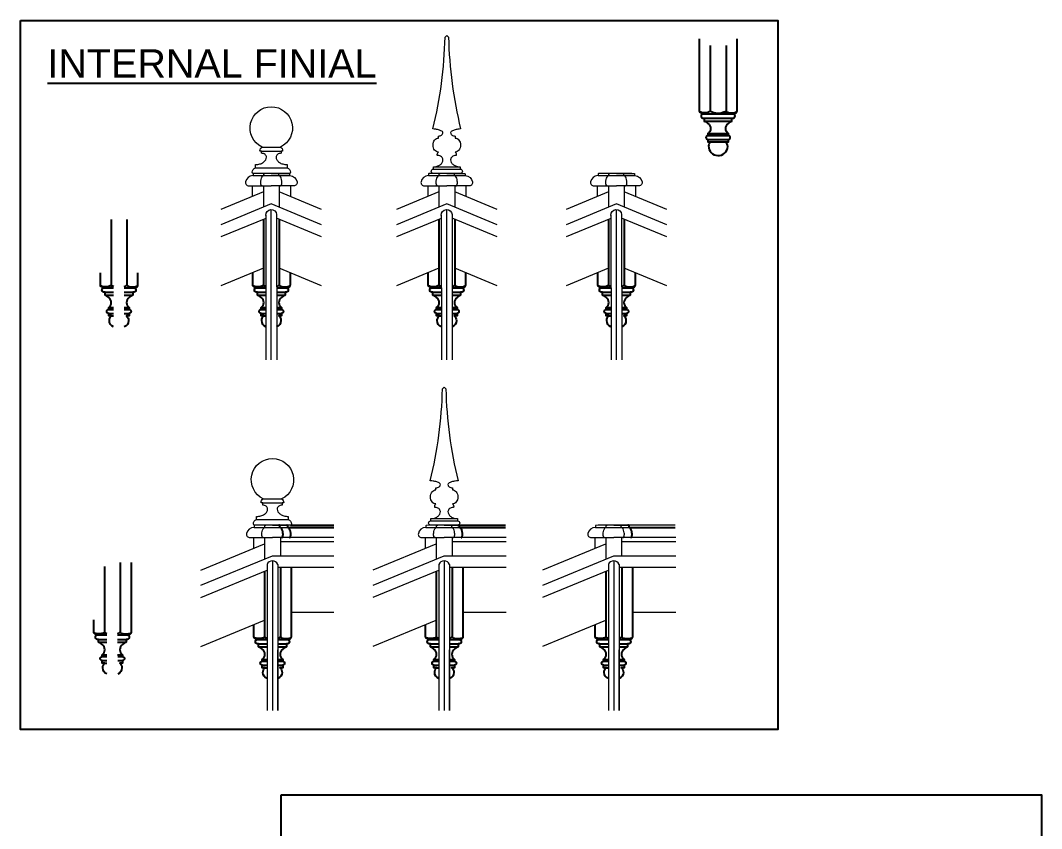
# Model space of a CAD drawing. Header units: millimetres. Extents: x -38686 to 870903, y -23218 to 232707.
# Drawn here: x 20362 to 23974, y 17145 to 20005 of the extents above; entities that cross this region are included whole.
import ezdxf

# ---------------------------------------------------------------- set-up
doc = ezdxf.new("R2010")
doc.units = ezdxf.units.MM
doc.header["$LTSCALE"] = 10
for name, color, linetype in [('40 - Detail Outline', 142, 'Continuous'), ('41 - Detail', 7, 'Continuous'), ('PDF6_Geometry', 7, 'Continuous')]:
    doc.layers.add(name, color=color, linetype=linetype)
doc.styles.add('1-20', font='romans.shx', dxfattribs={"width": 0.8, "height": 35})

msp = doc.modelspace()

# ---------------------------------------------------------------- linework, layer by layer
at = {"color": 8, "linetype": 'Continuous', "lineweight": 5, "ltscale": 10, "transparency": 33554687}
for p, q in [((21216.645, 19556.433), (21281.645, 19556.433)), ((21214.645, 19542.433), (21283.645, 19542.433)), ((21193.145, 19483.433), (21305.145, 19483.433)), ((21218.631, 18297.456), (21287.631, 18297.456)), ((21220.631, 18311.456), (21285.631, 18311.456)), ((21197.131, 18238.456), (21309.131, 18238.456))]:
    msp.add_line(p, q, dxfattribs=at)
at = {"color": 8, "lineweight": 5, "ltscale": 10}
for p, q in [((21822.5, 19486.433), (21917.5, 19486.433)), ((21822.5, 19478.433), (21917.5, 19478.433)), ((21813.229, 18241.456), (21908.229, 18241.456)), ((21813.229, 18233.456), (21908.229, 18233.456))]:
    msp.add_line(p, q, dxfattribs=at)
for points in [[(21822.5, 19463.433, -1), (21822.5, 19478.433), (21822.5, 19486.433, 0.07404565), (21835.927, 19488.432, 0.08479729), (21846.542, 19493.755, 0.10633648), (21854.102, 19502.29, 0.12896292), (21856.5, 19511.433, 0.12138817), (21855.132, 19516.983, 0.10521525), (21850.935, 19522.039, 0.08828833), (21844.957, 19525.244, 0.07917719), (21837.5, 19526.433, -0.41421356), (21836.5, 19527.433, -0.25847549), (21840.5, 19538.433, -0.12540376), (21833.513, 19540.213, -0.10587187), (21827.065, 19545.755, -0.08643668), (21823.013, 19553.587, -0.07639333), (21821.5, 19563.433, -0.07639333), (21823.013, 19573.278, -0.08643668), (21827.065, 19581.11, -0.10587187), (21833.513, 19586.652, -0.12540376), (21840.5, 19588.433), (21840.5, 19595.433, 0.07544462), (21846.808, 19596.39, 0.08578281), (21851.814, 19598.947, 0.10607002), (21855.365, 19603.03, 0.12682236), (21856.5, 19607.433, 0.00119419), (21856.5, 19607.476, 0.21871136), (21854.51, 19611.105, 0.08444482), (21843.696, 19616.599, 0.04229128), (21830.66, 19619.474, 0.01670316), (21821, 19620.434, 0.05339267), (21864, 19945.433), (21870, 19951.433), (21876, 19945.433, 0.05339267), (21919, 19620.434, 0.01670316), (21909.34, 19619.474, 0.04229128), (21896.304, 19616.599, 0.08444482), (21885.49, 19611.105, 0.21871136), (21883.5, 19607.476, 0.00119419), (21883.5, 19607.433, 0.12682236), (21884.635, 19603.03, 0.10607002), (21888.186, 19598.947, 0.08578281), (21893.192, 19596.39, 0.07544462), (21899.5, 19595.433), (21899.5, 19588.433, -0.12540376), (21906.487, 19586.652, -0.10587187), (21912.935, 19581.11, -0.08643668), (21916.987, 19573.278, -0.07639333), (21918.5, 19563.433, -0.07639333), (21916.987, 19553.587, -0.08643668), (21912.935, 19545.755, -0.10587187), (21906.487, 19540.213, -0.12540376), (21899.5, 19538.433, -0.25847549), (21903.5, 19527.433, -0.41421356), (21902.5, 19526.433, 0.07917719), (21895.043, 19525.244, 0.08828833), (21889.065, 19522.039, 0.10521525), (21884.868, 19516.983, 0.12138817), (21883.5, 19511.433, 0.12896292), (21885.898, 19502.29, 0.10633648), (21893.458, 19493.755, 0.08479729), (21904.073, 19488.432, 0.07404565), (21917.5, 19486.433), (21917.5, 19478.433, -1), (21917.5, 19463.433)], [(21813.229, 18218.456, -1), (21813.229, 18233.456), (21813.229, 18241.456, 0.07404565), (21826.656, 18243.455, 0.08479729), (21837.27, 18248.778, 0.10633648), (21844.831, 18257.314, 0.12896292), (21847.229, 18266.456, 0.12138817), (21845.861, 18272.006, 0.10521525), (21841.664, 18277.062, 0.08828833), (21835.686, 18280.267, 0.07917719), (21828.229, 18281.456, -0.41421356), (21827.229, 18282.456, -0.25847549), (21831.229, 18293.456, -0.12540376), (21824.242, 18295.236, -0.10587187), (21817.794, 18300.778, -0.08643668), (21813.742, 18308.61, -0.07639333), (21812.229, 18318.456, -0.07639333), (21813.742, 18328.301, -0.08643668), (21817.794, 18336.133, -0.10587187), (21824.242, 18341.675, -0.12540376), (21831.229, 18343.456), (21831.229, 18350.456, 0.07544462), (21837.537, 18351.413, 0.08578281), (21842.542, 18353.97, 0.10607002), (21846.094, 18358.053, 0.12682236), (21847.229, 18362.456, 0.00119419), (21847.229, 18362.499, 0.21871136), (21845.239, 18366.128, 0.08444482), (21834.424, 18371.622, 0.04229128), (21821.389, 18374.497, 0.01670316), (21811.729, 18375.457, 0.05339267), (21854.729, 18700.456), (21860.729, 18706.456), (21866.729, 18700.456, 0.05339267), (21909.728, 18375.457, 0.01670316), (21900.069, 18374.497, 0.04229128), (21887.033, 18371.622, 0.08444482), (21876.219, 18366.128, 0.21871136), (21874.229, 18362.499, 0.00119419), (21874.229, 18362.456, 0.12682236), (21875.364, 18358.053, 0.10607002), (21878.915, 18353.97, 0.08578281), (21883.92, 18351.413, 0.07544462), (21890.229, 18350.456), (21890.229, 18343.456, -0.12540376), (21897.216, 18341.675, -0.10587187), (21903.664, 18336.133, -0.08643668), (21907.716, 18328.301, -0.07639333), (21909.229, 18318.456, -0.07639333), (21907.716, 18308.61, -0.08643668), (21903.664, 18300.778, -0.10587187), (21897.216, 18295.236, -0.12540376), (21890.229, 18293.456, -0.25847549), (21894.229, 18282.456, -0.41421356), (21893.229, 18281.456, 0.07917719), (21885.771, 18280.267, 0.08828833), (21879.794, 18277.062, 0.10521525), (21875.596, 18272.006, 0.12138817), (21874.229, 18266.456, 0.12896292), (21876.627, 18257.314, 0.10633648), (21884.187, 18248.778, 0.08479729), (21894.801, 18243.455, 0.07404565), (21908.229, 18241.456), (21908.229, 18233.456, -1), (21908.229, 18218.456)]]:
    msp.add_lwpolyline(points, format="xyb", close=True, dxfattribs=at)
at = {"layer": '40 - Detail Outline', "color": 8, "ltscale": 10}
for p, q in [((22780.988, 19658.463), (22878.988, 19658.463)), ((22780.988, 19648.463), (22878.988, 19648.463)), ((22793.738, 19603.963), (22866.238, 19603.963)), ((22793.738, 19597.463), (22866.238, 19597.463)), ((22793.738, 19583.463), (22866.238, 19583.463)), ((22803.738, 19574.463), (22856.238, 19574.463)), ((20661.021, 19042.661), (20690.833, 19042.661)), ((20728.833, 19042.661), (20759.021, 19042.661)), ((21200.165, 19042.661), (21229.978, 19042.661)), ((21267.978, 19042.661), (21298.165, 19042.661)), ((21821.021, 19042.661), (21850.833, 19042.661)), ((21888.833, 19042.661), (21919.021, 19042.661)), ((22420.955, 19042.661), (22450.767, 19042.661)), ((22488.767, 19042.661), (22518.955, 19042.661)), ((20661.021, 19032.661), (20690.84, 19032.661)), ((20728.84, 19032.661), (20759.021, 19032.661)), ((21200.165, 19032.661), (21229.985, 19032.661)), ((21267.985, 19032.661), (21298.165, 19032.661)), ((21821.021, 19032.661), (21850.84, 19032.661)), ((21888.84, 19032.661), (21919.021, 19032.661)), ((22420.955, 19032.661), (22450.774, 19032.661)), ((22488.774, 19032.661), (22518.955, 19032.661)), ((20673.771, 18988.161), (20690.871, 18988.161)), ((20673.771, 18981.661), (20690.876, 18981.661)), ((20673.771, 18967.661), (20690.886, 18967.661)), ((20728.871, 18988.161), (20746.271, 18988.161)), ((20728.876, 18981.661), (20746.271, 18981.661)), ((20728.886, 18967.661), (20746.271, 18967.661)), ((21212.915, 18988.161), (21230.016, 18988.161)), ((21212.915, 18981.661), (21230.021, 18981.661)), ((21212.915, 18967.661), (21230.03, 18967.661)), ((21268.016, 18988.161), (21285.415, 18988.161)), ((21268.021, 18981.661), (21285.415, 18981.661)), ((21268.03, 18967.661), (21285.415, 18967.661)), ((21833.771, 18988.161), (21850.871, 18988.161)), ((21833.771, 18981.661), (21850.876, 18981.661)), ((21833.771, 18967.661), (21850.886, 18967.661)), ((21888.871, 18988.161), (21906.271, 18988.161)), ((21888.876, 18981.661), (21906.271, 18981.661)), ((21888.886, 18967.661), (21906.271, 18967.661)), ((22433.705, 18988.161), (22450.805, 18988.161)), ((22433.705, 18981.661), (22450.81, 18981.661)), ((22433.705, 18967.661), (22450.82, 18967.661)), ((22488.805, 18988.161), (22506.205, 18988.161)), ((22488.81, 18981.661), (22506.205, 18981.661)), ((22488.82, 18967.661), (22506.205, 18967.661)), ((20683.771, 18958.661), (20690.892, 18958.661)), ((21222.915, 18958.661), (21230.037, 18958.661)), ((21843.771, 18958.661), (21850.892, 18958.661)), ((22443.705, 18958.661), (22450.826, 18958.661)), ((21307.502, 18210.74), (21470.056, 18210.74)), ((21316.631, 18218.456), (21470.056, 18218.456)), ((21908.229, 18218.456), (22077.464, 18218.456)), ((21914.91, 18210.74), (22077.464, 18210.74)), ((22514.844, 18210.74), (22677.398, 18210.74)), ((20637.75, 17814.37), (20667.563, 17814.37)), ((20705.563, 17814.37), (20735.75, 17814.37)), ((20637.75, 17804.37), (20667.57, 17804.37)), ((20705.57, 17804.37), (20735.75, 17804.37)), ((21204.316, 17798.115), (21234.129, 17798.115)), ((21204.316, 17788.115), (21234.136, 17788.115)), ((21272.129, 17798.115), (21302.316, 17798.115)), ((21272.136, 17788.115), (21302.316, 17788.115)), ((21811.915, 17798.115), (21841.727, 17798.115)), ((21811.915, 17788.115), (21841.734, 17788.115)), ((21879.727, 17798.115), (21909.915, 17798.115)), ((21879.734, 17788.115), (21909.915, 17788.115)), ((22411.849, 17798.115), (22441.661, 17798.115)), ((22411.849, 17788.115), (22441.668, 17788.115)), ((22479.661, 17798.115), (22509.849, 17798.115)), ((22479.668, 17788.115), (22509.849, 17788.115)), ((20650.5, 17759.87), (20667.601, 17759.87)), ((20650.5, 17753.37), (20667.605, 17753.37)), ((20650.5, 17739.37), (20667.615, 17739.37)), ((20705.601, 17759.87), (20723, 17759.87)), ((20705.605, 17753.37), (20723, 17753.37)), ((20705.615, 17739.37), (20723, 17739.37)), ((21217.066, 17743.615), (21234.167, 17743.615)), ((21272.167, 17743.615), (21289.566, 17743.615)), ((21824.665, 17743.615), (21841.765, 17743.615)), ((21879.765, 17743.615), (21897.165, 17743.615)), ((22424.599, 17743.615), (22441.699, 17743.615)), ((22479.699, 17743.615), (22497.099, 17743.615)), ((20660.5, 17730.37), (20667.622, 17730.37)), ((21217.066, 17737.115), (21234.172, 17737.115)), ((21217.066, 17723.115), (21234.181, 17723.115)), ((21227.066, 17714.115), (21234.188, 17714.115)), ((21272.172, 17737.115), (21289.566, 17737.115)), ((21272.181, 17723.115), (21289.566, 17723.115)), ((21824.665, 17737.115), (21841.77, 17737.115)), ((21824.665, 17723.115), (21841.78, 17723.115)), ((21834.665, 17714.115), (21841.786, 17714.115)), ((21879.77, 17737.115), (21897.165, 17737.115)), ((21879.78, 17723.115), (21897.165, 17723.115)), ((22424.599, 17737.115), (22441.704, 17737.115)), ((22424.599, 17723.115), (22441.714, 17723.115)), ((22434.599, 17714.115), (22441.72, 17714.115)), ((22479.704, 17737.115), (22497.099, 17737.115)), ((22479.714, 17723.115), (22497.099, 17723.115))]:
    msp.add_line(p, q, dxfattribs=at)
at = {"layer": '40 - Detail Outline', "color": 8, "linetype": 'Continuous', "lineweight": 5, "ltscale": 10, "transparency": 33554687}
for p, q in [((21184.366, 19455.717), (21313.923, 19455.717)), ((21805.222, 19455.717), (21934.778, 19455.717)), ((22405.156, 19455.717), (22534.713, 19455.717)), ((21249.145, 18804.064), (21249.145, 19335.056)), ((21870, 18804.064), (21870, 19335.056)), ((22469.934, 18804.064), (22469.934, 19335.056)), ((21229.788, 19314.888), (21230.145, 18804.055)), ((21850.643, 19314.888), (21851, 18804.055)), ((22450.577, 19314.888), (22450.934, 18804.055)), ((21188.352, 18210.74), (21307.502, 18210.74)), ((21795.95, 18210.74), (21925.507, 18210.74)), ((22395.884, 18210.74), (22525.441, 18210.74)), ((21470.056, 18174.456), (21331.881, 18174.456)), ((22079.897, 18174.456), (21939.479, 18174.456)), ((22679.832, 18174.456), (22539.413, 18174.456)), ((21234.153, 18079.668), (21234.524, 17562.139)), ((21253.144, 18092.377), (21253.524, 17562.152)), ((21272.153, 18079.695), (21272.524, 17562.166)), ((21841.751, 18079.668), (21842.122, 17562.139)), ((21860.742, 18092.377), (21861.122, 17562.152)), ((21879.751, 18079.695), (21880.122, 17562.166)), ((22441.685, 18079.668), (22442.056, 17562.139)), ((22460.676, 18092.377), (22461.056, 17562.152)), ((22479.685, 18079.695), (22480.056, 17562.166)), ((21272.524, 17562.22), (21272.524, 17776.919)), ((21880.122, 17562.22), (21880.122, 17776.919)), ((22480.056, 17562.22), (22480.056, 17776.919))]:
    msp.add_line(p, q, dxfattribs=at)
at = {"layer": '40 - Detail Outline', "color": 8, "linetype": 'Continuous', "lineweight": 5, "transparency": 33554687}
for p, q in [((21181.645, 19419.433), (21181.645, 19381.542)), ((21221.185, 19419.433), (21221.185, 19343.801)), ((21277.104, 19419.433), (21277.104, 19343.801)), ((21316.645, 19419.433), (21316.645, 19381.542)), ((21802.5, 19419.433), (21802.5, 19381.542)), ((21842.041, 19419.433), (21842.041, 19343.801)), ((21897.959, 19419.433), (21897.959, 19343.801)), ((21937.5, 19419.433), (21937.5, 19381.542)), ((22402.434, 19419.433), (22402.434, 19381.542)), ((22441.975, 19419.433), (22441.975, 19343.801)), ((22497.893, 19419.433), (22497.893, 19343.801)), ((22537.434, 19419.433), (22537.434, 19381.542)), ((21185.631, 18174.456), (21185.631, 18136.565)), ((21225.171, 18174.456), (21225.171, 18098.824)), ((21281.09, 18174.456), (21281.09, 18110.398)), ((21793.229, 18174.456), (21793.229, 18136.565)), ((21832.769, 18174.456), (21832.769, 18098.824)), ((21888.688, 18174.456), (21888.688, 18110.398)), ((22393.163, 18174.456), (22393.163, 18136.565)), ((22432.703, 18174.456), (22432.703, 18098.824)), ((22488.622, 18174.456), (22488.622, 18110.398))]:
    msp.add_line(p, q, dxfattribs=at)
at = {"layer": '40 - Detail Outline', "ltscale": 10}
for points in [[(20361.576, 20004.574), (23040.756, 20004.574), (23040.756, 17495.045), (20361.576, 17495.045)], [(21284.081, 17263.828), (23974.213, 17263.828), (23974.213, 7700.953), (21284.081, 7700.953)]]:
    msp.add_lwpolyline(points, close=True, dxfattribs=at)
at = {"layer": '40 - Detail Outline', "color": 8, "ltscale": 10}
for points in [[(22777.754, 19674.507), (22777.754, 19674.507, -0.07456431), (22772.425, 19675.306, -0.08516564), (22768.208, 19677.436, -0.10624137), (22765.208, 19680.846, -0.12816243), (22764.254, 19684.507), (22764.254, 19939.263)], [(22796.212, 19560.885, 0.98308546), (22863.738, 19557.963, 0.26299272), (22856.238, 19574.463), (22866.238, 19574.463), (22866.238, 19583.463, 0.96428571), (22866.238, 19597.463), (22866.238, 19603.963, -0.52039237), (22866.238, 19639.963, -0.10861707), (22878.988, 19648.463), (22878.988, 19658.463), (22883.988, 19658.463, 0.75), (22883.988, 19674.463), (22809.178, 19674.463), (22883.988, 19674.463, 0.07456431), (22889.317, 19675.262, 0.08516564), (22893.534, 19677.392, 0.10624137), (22896.534, 19680.801, 0.12816243), (22897.488, 19684.463), (22897.488, 19939.218)], [(22853.072, 19680.586, -0.23814351), (22803.164, 19682.45, -0.26257836), (22802.029, 19684.463, -0.21929918), (22801.021, 19682.276, -0.09200241), (22796.238, 19679.513, -0.04870642), (22790.346, 19678.053, -0.03642133), (22782.259, 19677.463, -0.03642133), (22774.171, 19678.053, -0.04870642), (22768.279, 19679.513, -0.05923982), (22765.074, 19681.095)], [(22775.988, 19674.463, 0.75), (22775.988, 19658.463), (22780.988, 19658.463), (22780.988, 19648.463, -0.10861707), (22793.738, 19639.963, -0.52039237), (22793.738, 19603.963), (22793.738, 19597.463, 0.96428571), (22793.738, 19583.463), (22793.738, 19574.463), (22803.738, 19574.463, 0.22170198), (22796.21, 19560.833)], [(22853.072, 19680.586, 0.04071253), (22856.812, 19682.45, 0.26257836), (22857.948, 19684.463, 0.21929918), (22858.956, 19682.276, 0.09200241), (22863.738, 19679.513, 0.04870642), (22869.63, 19678.053, 0.03642133), (22877.718, 19677.463, 0.03642133), (22885.806, 19678.053, 0.04870642), (22891.698, 19679.513, 0.09200241), (22896.481, 19682.276, 0.21929918), (22897.488, 19684.463)], [(20690.822, 19058.705), (20657.786, 19058.705, -0.07456431), (20652.458, 19059.504, -0.08516564), (20648.24, 19061.634, -0.10624137), (20645.24, 19065.044, -0.12816243), (20644.286, 19068.705), (20644.286, 19111.684)], [(20728.822, 19058.661), (20764.021, 19058.661, 0.07456431), (20769.349, 19059.46, 0.08516564), (20773.567, 19061.59, 0.10624137), (20776.566, 19064.999, 0.12816243), (20777.521, 19068.661), (20777.521, 19110.936)], [(21229.967, 19058.705), (21196.931, 19058.705, -0.07456431), (21191.602, 19059.504, -0.08516564), (21187.385, 19061.634, -0.10624137), (21184.385, 19065.044, -0.12816243), (21183.431, 19068.705), (21183.431, 19111.684)], [(21267.967, 19058.661), (21303.165, 19058.661, 0.07456431), (21308.494, 19059.46, 0.08516564), (21312.711, 19061.59, 0.10624137), (21315.711, 19064.999, 0.12816243), (21316.665, 19068.661), (21316.665, 19110.936)], [(21850.822, 19058.705), (21817.786, 19058.705, -0.07456431), (21812.458, 19059.504, -0.08516564), (21808.24, 19061.634, -0.10624137), (21805.24, 19065.044, -0.12816243), (21804.286, 19068.705), (21804.286, 19111.684)], [(21888.822, 19058.661), (21924.021, 19058.661, 0.07456431), (21929.349, 19059.46, 0.08516564), (21933.567, 19061.59, 0.10624137), (21936.566, 19064.999, 0.12816243), (21937.521, 19068.661), (21937.521, 19110.936)], [(22450.756, 19058.705), (22417.72, 19058.705, -0.07456431), (22412.392, 19059.504, -0.08516564), (22408.174, 19061.634, -0.10624137), (22405.174, 19065.044, -0.12816243), (22404.22, 19068.705), (22404.22, 19111.684)], [(22488.756, 19058.661), (22523.955, 19058.661, 0.07456431), (22529.283, 19059.46, 0.08516564), (22533.501, 19061.59, 0.10624137), (22536.5, 19064.999, 0.12816243), (22537.455, 19068.661), (22537.455, 19110.936)], [(20682.061, 19068.661, -0.21929918), (20681.053, 19066.473, -0.09200241), (20676.271, 19063.711, -0.04870642), (20670.379, 19062.251, -0.03642133), (20662.291, 19061.661, -0.03642133), (20654.203, 19062.251, -0.04870642), (20648.311, 19063.711, -0.05923982), (20645.107, 19065.293)], [(20690.919, 18920.074, -0.32469626), (20676.271, 18942.161, -0.26299272), (20683.771, 18958.661), (20673.771, 18958.661), (20673.771, 18967.661, -0.96428571), (20673.771, 18981.661), (20673.771, 18988.161, 0.52039237), (20673.771, 19024.161, 0.10861707), (20661.021, 19032.661), (20661.021, 19042.661), (20656.021, 19042.661, -0.75), (20656.021, 19058.661)], [(20682.061, 19068.661, 0.26257836), (20683.197, 19066.648, 0.08044304), (20690.819, 19063.576)], [(20728.819, 19063.488, 0.08449025), (20736.844, 19066.648, 0.26257836), (20737.98, 19068.661)], [(20728.822, 19058.661), (20764.021, 19058.661, -0.75), (20764.021, 19042.661), (20759.021, 19042.661), (20759.021, 19032.661, 0.10861707), (20746.271, 19024.161, 0.52039237), (20746.271, 18988.161), (20746.271, 18981.661, -0.96428571), (20746.271, 18967.661), (20746.271, 18958.661), (20736.271, 18958.661, -0.26299272), (20743.771, 18942.161, -0.32735206), (20728.919, 18919.999, -0.31290393)], [(20737.98, 19068.661, 0.21929918), (20738.988, 19066.473, 0.09200241), (20743.771, 19063.711, 0.04870642), (20749.663, 19062.251, 0.03642133), (20757.75, 19061.661, 0.03642133), (20765.838, 19062.251, 0.04870642), (20771.73, 19063.711, 0.09200241), (20776.513, 19066.473, 0.21929918), (20777.521, 19068.661)], [(21221.206, 19068.661, -0.21929918), (21220.198, 19066.473, -0.09200241), (21215.415, 19063.711, -0.04870642), (21209.523, 19062.251, -0.03642133), (21201.436, 19061.661, -0.03642133), (21193.348, 19062.251, -0.04870642), (21187.456, 19063.711, -0.05923982), (21184.251, 19065.293)], [(21230.064, 18920.074, -0.32469626), (21215.415, 18942.161, -0.26299272), (21222.915, 18958.661), (21212.915, 18958.661), (21212.915, 18967.661, -0.96428571), (21212.915, 18981.661), (21212.915, 18988.161, 0.52039237), (21212.915, 19024.161, 0.10861707), (21200.165, 19032.661), (21200.165, 19042.661), (21195.165, 19042.661, -0.75), (21195.165, 19058.661)], [(21221.206, 19068.661, 0.26257836), (21222.341, 19066.648, 0.08044304), (21229.963, 19063.576)], [(21267.963, 19063.488, 0.08449025), (21275.989, 19066.648, 0.26257836), (21277.125, 19068.661)], [(21267.967, 19058.661), (21303.165, 19058.661, -0.75), (21303.165, 19042.661), (21298.165, 19042.661), (21298.165, 19032.661, 0.10861707), (21285.415, 19024.161, 0.52039237), (21285.415, 18988.161), (21285.415, 18981.661, -0.96428571), (21285.415, 18967.661), (21285.415, 18958.661), (21275.415, 18958.661, -0.26299272), (21282.915, 18942.161, -0.32735206), (21268.064, 18919.999, -0.31290393)], [(21277.125, 19068.661, 0.21929918), (21278.133, 19066.473, 0.09200241), (21282.915, 19063.711, 0.04870642), (21288.807, 19062.251, 0.03642133), (21296.895, 19061.661, 0.03642133), (21304.983, 19062.251, 0.04870642), (21310.875, 19063.711, 0.09200241), (21315.658, 19066.473, 0.21929918), (21316.665, 19068.661)], [(21842.061, 19068.661, -0.21929918), (21841.053, 19066.473, -0.09200241), (21836.271, 19063.711, -0.04870642), (21830.379, 19062.251, -0.03642133), (21822.291, 19061.661, -0.03642133), (21814.203, 19062.251, -0.04870642), (21808.311, 19063.711, -0.05923982), (21805.107, 19065.293)], [(21850.919, 18920.074, -0.32469626), (21836.271, 18942.161, -0.26299272), (21843.771, 18958.661), (21833.771, 18958.661), (21833.771, 18967.661, -0.96428571), (21833.771, 18981.661), (21833.771, 18988.161, 0.52039237), (21833.771, 19024.161, 0.10861707), (21821.021, 19032.661), (21821.021, 19042.661), (21816.021, 19042.661, -0.75), (21816.021, 19058.661)], [(21842.061, 19068.661, 0.26257836), (21843.197, 19066.648, 0.08044304), (21850.819, 19063.576)], [(21888.819, 19063.488, 0.08449025), (21896.844, 19066.648, 0.26257836), (21897.98, 19068.661)], [(21888.822, 19058.661), (21924.021, 19058.661, -0.75), (21924.021, 19042.661), (21919.021, 19042.661), (21919.021, 19032.661, 0.10861707), (21906.271, 19024.161, 0.52039237), (21906.271, 18988.161), (21906.271, 18981.661, -0.96428571), (21906.271, 18967.661), (21906.271, 18958.661), (21896.271, 18958.661, -0.26299272), (21903.771, 18942.161, -0.32735206), (21888.919, 18919.999, -0.31290393)], [(21897.98, 19068.661, 0.21929918), (21898.988, 19066.473, 0.09200241), (21903.771, 19063.711, 0.04870642), (21909.663, 19062.251, 0.03642133), (21917.75, 19061.661, 0.03642133), (21925.838, 19062.251, 0.04870642), (21931.73, 19063.711, 0.09200241), (21936.513, 19066.473, 0.21929918), (21937.521, 19068.661)], [(22441.995, 19068.661, -0.21929918), (22440.987, 19066.473, -0.09200241), (22436.205, 19063.711, -0.04870642), (22430.313, 19062.251, -0.03642133), (22422.225, 19061.661, -0.03642133), (22414.137, 19062.251, -0.04870642), (22408.245, 19063.711, -0.05923982), (22405.041, 19065.293)], [(22450.853, 18920.074, -0.32469626), (22436.205, 18942.161, -0.26299272), (22443.705, 18958.661), (22433.705, 18958.661), (22433.705, 18967.661, -0.96428571), (22433.705, 18981.661), (22433.705, 18988.161, 0.52039237), (22433.705, 19024.161, 0.10861707), (22420.955, 19032.661), (22420.955, 19042.661), (22415.955, 19042.661, -0.75), (22415.955, 19058.661)], [(22441.995, 19068.661, 0.26257836), (22443.131, 19066.648, 0.08044304), (22450.753, 19063.576)], [(22488.753, 19063.488, 0.08449025), (22496.779, 19066.648, 0.26257836), (22497.914, 19068.661)], [(22488.756, 19058.661), (22523.955, 19058.661, -0.75), (22523.955, 19042.661), (22518.955, 19042.661), (22518.955, 19032.661, 0.10861707), (22506.205, 19024.161, 0.52039237), (22506.205, 18988.161), (22506.205, 18981.661, -0.96428571), (22506.205, 18967.661), (22506.205, 18958.661), (22496.205, 18958.661, -0.26299272), (22503.705, 18942.161, -0.32735206), (22488.853, 18919.999, -0.31290393)], [(22497.914, 19068.661, 0.21929918), (22498.922, 19066.473, 0.09200241), (22503.705, 19063.711, 0.04870642), (22509.597, 19062.251, 0.03642133), (22517.684, 19061.661, 0.03642133), (22525.772, 19062.251, 0.04870642), (22531.664, 19063.711, 0.09200241), (22536.447, 19066.473, 0.21929918), (22537.455, 19068.661)], [(20705.552, 17830.37), (20740.75, 17830.37, 0.07456431), (20746.078, 17831.169, 0.08516564), (20750.296, 17833.299, 0.10624137), (20753.296, 17836.708, 0.12816243), (20754.25, 17840.37), (20754.25, 18086.644)], [(21272.118, 17814.115), (21307.316, 17814.115, 0.07456431), (21312.645, 17814.914, 0.08516564), (21316.862, 17817.044, 0.10624137), (21319.862, 17820.454, 0.12816243), (21320.816, 17824.115), (21320.816, 18070.389)], [(21879.716, 17814.115), (21914.915, 17814.115, 0.07456431), (21920.243, 17814.914, 0.08516564), (21924.46, 17817.044, 0.10624137), (21927.46, 17820.454, 0.12816243), (21928.415, 17824.115), (21928.415, 18070.389)], [(22479.65, 17814.115), (22514.849, 17814.115, 0.07456431), (22520.177, 17814.914, 0.08516564), (22524.395, 17817.044, 0.10624137), (22527.394, 17820.454, 0.12816243), (22528.349, 17824.115), (22528.349, 18070.389)], [(20667.552, 17830.414), (20634.515, 17830.414, -0.07456431), (20629.187, 17831.213, -0.08516564), (20624.97, 17833.343, -0.10624137), (20621.97, 17836.753, -0.12816243), (20621.015, 17840.414), (20621.015, 17883.03)], [(21234.118, 17814.159), (21201.082, 17814.159, -0.07456431), (21195.754, 17814.958, -0.08516564), (21191.536, 17817.088, -0.10624137), (21188.536, 17820.498, -0.12816243), (21187.582, 17824.159), (21187.582, 17866.775)], [(21841.716, 17814.159), (21808.68, 17814.159, -0.07456431), (21803.352, 17814.958, -0.08516564), (21799.134, 17817.088, -0.10624137), (21796.134, 17820.498, -0.12816243), (21795.18, 17824.159), (21795.18, 17866.775)], [(22441.65, 17814.159), (22408.614, 17814.159, -0.07456431), (22403.286, 17814.958, -0.08516564), (22399.068, 17817.088, -0.10624137), (22396.068, 17820.498, -0.12816243), (22395.114, 17824.159), (22395.114, 17866.775)], [(20658.791, 17840.37, -0.21929918), (20657.783, 17838.183, -0.09200241), (20653, 17835.42, -0.04870642), (20647.108, 17833.96, -0.03642133), (20639.02, 17833.37, -0.03642133), (20630.933, 17833.96, -0.04870642), (20625.041, 17835.42, -0.05923982), (20621.836, 17837.002)], [(20667.649, 17691.783, -0.32469626), (20653, 17713.87, -0.26299272), (20660.5, 17730.37), (20650.5, 17730.37), (20650.5, 17739.37, -0.96428571), (20650.5, 17753.37), (20650.5, 17759.87, 0.52039237), (20650.5, 17795.87, 0.10861707), (20637.75, 17804.37), (20637.75, 17814.37), (20632.75, 17814.37, -0.75), (20632.75, 17830.37)], [(20658.791, 17840.37, 0.26257836), (20659.926, 17838.357, 0.08044304), (20667.548, 17835.285)], [(20705.548, 17835.197, 0.08449025), (20713.574, 17838.357, 0.26257836), (20714.71, 17840.37)], [(20705.552, 17830.37), (20740.75, 17830.37, -0.75), (20740.75, 17814.37), (20735.75, 17814.37), (20735.75, 17804.37, 0.10861707), (20723, 17795.87, 0.52039237), (20723, 17759.87), (20723, 17753.37, -0.96428571), (20723, 17739.37), (20723, 17730.37), (20713, 17730.37, -0.26299272), (20720.5, 17713.87, -0.32735206), (20705.649, 17691.708, -0.31290393)], [(20714.71, 17840.37, 0.21929918), (20715.717, 17838.183, 0.09200241), (20720.5, 17835.42, 0.04870642), (20726.392, 17833.96, 0.03642133), (20734.48, 17833.37, 0.03642133), (20742.568, 17833.96, 0.04870642), (20748.46, 17835.42, 0.09200241), (20753.242, 17838.183, 0.21929918), (20754.25, 17840.37)], [(21225.357, 17824.115, -0.21929918), (21224.349, 17821.928, -0.09200241), (21219.566, 17819.165, -0.04870642), (21213.674, 17817.705, -0.03642133), (21205.587, 17817.115, -0.03642133), (21197.499, 17817.705, -0.04870642), (21191.607, 17819.165, -0.05923982), (21188.402, 17820.748)], [(21234.215, 17675.528, -0.32469626), (21219.566, 17697.615, -0.26299272), (21227.066, 17714.115), (21217.066, 17714.115), (21217.066, 17723.115, -0.96428571), (21217.066, 17737.115), (21217.066, 17743.615, 0.52039237), (21217.066, 17779.615, 0.10861707), (21204.316, 17788.115), (21204.316, 17798.115), (21199.316, 17798.115, -0.75), (21199.316, 17814.115)], [(21225.357, 17824.115, 0.26257836), (21226.493, 17822.102, 0.08044304), (21234.114, 17819.03)], [(21272.115, 17818.942, 0.08449025), (21280.14, 17822.102, 0.26257836), (21281.276, 17824.115)], [(21272.118, 17814.115), (21307.316, 17814.115, -0.75), (21307.316, 17798.115), (21302.316, 17798.115), (21302.316, 17788.115, 0.10861707), (21289.566, 17779.615, 0.52039237), (21289.566, 17743.615), (21289.566, 17737.115, -0.96428571), (21289.566, 17723.115), (21289.566, 17714.115), (21279.566, 17714.115, -0.26299272), (21287.066, 17697.615, -0.32735206), (21272.215, 17675.453, -0.31290393)], [(21281.276, 17824.115, 0.21929918), (21282.284, 17821.928, 0.09200241), (21287.066, 17819.165, 0.04870642), (21292.958, 17817.705, 0.03642133), (21301.046, 17817.115, 0.03642133), (21309.134, 17817.705, 0.04870642), (21315.026, 17819.165, 0.09200241), (21319.809, 17821.928, 0.21929918), (21320.816, 17824.115)], [(21832.955, 17824.115, -0.21929918), (21831.947, 17821.928, -0.09200241), (21827.165, 17819.165, -0.04870642), (21821.273, 17817.705, -0.03642133), (21813.185, 17817.115, -0.03642133), (21805.097, 17817.705, -0.04870642), (21799.205, 17819.165, -0.05923982), (21796, 17820.748)], [(21841.813, 17675.528, -0.32469626), (21827.165, 17697.615, -0.26299272), (21834.665, 17714.115), (21824.665, 17714.115), (21824.665, 17723.115, -0.96428571), (21824.665, 17737.115), (21824.665, 17743.615, 0.52039237), (21824.665, 17779.615, 0.10861707), (21811.915, 17788.115), (21811.915, 17798.115), (21806.915, 17798.115, -0.75), (21806.915, 17814.115)], [(21832.955, 17824.115, 0.26257836), (21834.091, 17822.102, 0.08044304), (21841.713, 17819.03)], [(21879.713, 17818.942, 0.08449025), (21887.738, 17822.102, 0.26257836), (21888.874, 17824.115)], [(21879.716, 17814.115), (21914.915, 17814.115, -0.75), (21914.915, 17798.115), (21909.915, 17798.115), (21909.915, 17788.115, 0.10861707), (21897.165, 17779.615, 0.52039237), (21897.165, 17743.615), (21897.165, 17737.115, -0.96428571), (21897.165, 17723.115), (21897.165, 17714.115), (21887.165, 17714.115, -0.26299272), (21894.665, 17697.615, -0.32735206), (21879.813, 17675.453, -0.31290393)], [(21888.874, 17824.115, 0.21929918), (21889.882, 17821.928, 0.09200241), (21894.665, 17819.165, 0.04870642), (21900.556, 17817.705, 0.03642133), (21908.644, 17817.115, 0.03642133), (21916.732, 17817.705, 0.04870642), (21922.624, 17819.165, 0.09200241), (21927.407, 17821.928, 0.21929918), (21928.415, 17824.115)], [(22432.889, 17824.115, -0.21929918), (22431.881, 17821.928, -0.09200241), (22427.099, 17819.165, -0.04870642), (22421.207, 17817.705, -0.03642133), (22413.119, 17817.115, -0.03642133), (22405.031, 17817.705, -0.04870642), (22399.139, 17819.165, -0.05923982), (22395.935, 17820.748)], [(22441.747, 17675.528, -0.32469626), (22427.099, 17697.615, -0.26299272), (22434.599, 17714.115), (22424.599, 17714.115), (22424.599, 17723.115, -0.96428571), (22424.599, 17737.115), (22424.599, 17743.615, 0.52039237), (22424.599, 17779.615, 0.10861707), (22411.849, 17788.115), (22411.849, 17798.115), (22406.849, 17798.115, -0.75), (22406.849, 17814.115)], [(22432.889, 17824.115, 0.26257836), (22434.025, 17822.102, 0.08044304), (22441.647, 17819.03)], [(22479.647, 17818.942, 0.08449025), (22487.672, 17822.102, 0.26257836), (22488.808, 17824.115)], [(22479.65, 17814.115), (22514.849, 17814.115, -0.75), (22514.849, 17798.115), (22509.849, 17798.115), (22509.849, 17788.115, 0.10861707), (22497.099, 17779.615, 0.52039237), (22497.099, 17743.615), (22497.099, 17737.115, -0.96428571), (22497.099, 17723.115), (22497.099, 17714.115), (22487.099, 17714.115, -0.26299272), (22494.599, 17697.615, -0.32735206), (22479.747, 17675.453, -0.31290393)], [(22488.808, 17824.115, 0.21929918), (22489.816, 17821.928, 0.09200241), (22494.599, 17819.165, 0.04870642), (22500.491, 17817.705, 0.03642133), (22508.578, 17817.115, 0.03642133), (22516.666, 17817.705, 0.04870642), (22522.558, 17819.165, 0.09200241), (22527.341, 17821.928, 0.21929918), (22528.349, 17824.115)]]:
    msp.add_lwpolyline(points, format="xyb", dxfattribs=at)
for points in [[(22802.029, 19916.232), (22802.029, 19684.463)], [(22857.948, 19916.232), (22857.948, 19684.463)], [(22775.988, 19674.463), (22809.987, 19674.463)], [(20682.061, 19300.429), (20682.061, 19068.661)], [(20737.98, 19300.429), (20737.98, 19068.661)], [(21221.206, 19300.429), (21221.206, 19068.661)], [(21277.125, 19300.429), (21277.125, 19068.661)], [(21842.061, 19300.429), (21842.061, 19068.661)], [(21897.98, 19300.429), (21897.98, 19068.661)], [(22441.995, 19300.429), (22441.995, 19068.661)], [(22497.914, 19300.429), (22497.914, 19068.661)], [(20656.021, 19058.661), (20690.02, 19058.661)], [(20690.022, 19058.661), (20656.021, 19058.661)], [(21195.165, 19058.661), (21229.164, 19058.661)], [(21229.166, 19058.661), (21195.165, 19058.661)], [(21816.021, 19058.661), (21850.02, 19058.661)], [(21850.022, 19058.661), (21816.021, 19058.661)], [(22415.955, 19058.661), (22449.954, 19058.661)], [(22449.956, 19058.661), (22415.955, 19058.661)], [(20658.791, 18072.139), (20658.791, 17840.37)], [(20714.71, 18086.653), (20714.71, 17840.37)], [(21281.276, 18070.398), (21281.276, 17824.115)], [(21888.874, 18070.398), (21888.874, 17824.115)], [(22488.808, 18070.398), (22488.808, 17824.115)], [(21187.582, 18039.958), (21187.582, 18040.321)], [(21225.357, 18055.884), (21225.357, 17824.115)], [(21795.18, 18039.958), (21795.18, 18040.321)], [(21832.955, 18055.884), (21832.955, 17824.115)], [(22395.114, 18039.958), (22395.114, 18040.321)], [(22432.889, 18055.884), (22432.889, 17824.115)], [(20632.75, 17830.37), (20666.749, 17830.37)], [(20666.751, 17830.37), (20632.75, 17830.37)], [(21199.316, 17814.115), (21233.315, 17814.115)], [(21233.317, 17814.115), (21199.316, 17814.115)], [(21806.915, 17814.115), (21840.914, 17814.115)], [(21840.915, 17814.115), (21806.915, 17814.115)], [(22406.849, 17814.115), (22440.848, 17814.115)], [(22440.85, 17814.115), (22406.849, 17814.115)]]:
    msp.add_lwpolyline(points, dxfattribs=at)
at = {"layer": '40 - Detail Outline', "color": 8, "linetype": 'Continuous', "lineweight": 5, "ltscale": 10, "transparency": 33554687}
for points in [[(21185.645, 19463.433, -0.41421356), (21181.645, 19467.433, -0.32209222), (21193.145, 19483.433), (21193.145, 19494.433, 0.00000011), (21193.145, 19494.433, 0.06745899), (21208.662, 19496.536, 0.07981245), (21220.722, 19502.048, 0.10711811), (21229.479, 19511.09, 0.13988738), (21232.145, 19520.433, 0.00000159), (21232.145, 19520.433, 0.12001122), (21230.88, 19525.624, 0.10495673), (21227.019, 19530.332, 0.08892269), (21221.505, 19533.326, 0.0801669), (21214.645, 19534.433), (21214.645, 19542.433), (21209.607, 19542.433), (21209.108, 19542.902, -0.29277852), (21216.645, 19556.433, -0.79772324), (21249.145, 19699.025, -0.79772324), (21281.645, 19556.433, -0.29277852), (21289.181, 19542.902), (21288.682, 19542.433), (21283.645, 19542.433), (21283.645, 19534.433, 0.0801669), (21276.784, 19533.326, 0.08892269), (21271.27, 19530.332, 0.10495673), (21267.409, 19525.624, 0.12001122), (21266.145, 19520.433, 0.00000159), (21266.145, 19520.433, 0.13988738), (21268.811, 19511.09, 0.10711811), (21277.568, 19502.048, 0.07981245), (21289.627, 19496.536, 0.06745899), (21305.145, 19494.433, 0.00000011), (21305.145, 19494.433), (21305.145, 19483.433, -0.32209222), (21316.645, 19467.433, -0.41421356), (21312.645, 19463.433)], [(21189.631, 18218.456, -0.41421356), (21185.631, 18222.456, -0.32209222), (21197.131, 18238.456), (21197.131, 18249.456, 0.00000011), (21197.131, 18249.456, 0.06745899), (21212.648, 18251.559, 0.07981245), (21224.708, 18257.071, 0.10711811), (21233.465, 18266.113, 0.13988738), (21236.131, 18275.456, 0.00000159), (21236.131, 18275.456, 0.12001122), (21234.866, 18280.647, 0.10495673), (21231.005, 18285.355, 0.08892269), (21225.491, 18288.349, 0.0801669), (21218.631, 18289.456), (21218.631, 18297.456), (21213.593, 18297.456), (21213.094, 18297.925, -0.29277852), (21220.631, 18311.456, -0.79772324), (21253.131, 18454.048, -0.79772324), (21285.631, 18311.456, -0.29277852), (21293.167, 18297.925), (21292.668, 18297.456), (21287.631, 18297.456), (21287.631, 18289.456, 0.0801669), (21280.77, 18288.349, 0.08892269), (21275.256, 18285.355, 0.10495673), (21271.395, 18280.647, 0.12001122), (21270.131, 18275.456, 0.00000159), (21270.131, 18275.456, 0.13988738), (21272.797, 18266.113, 0.10711811), (21281.553, 18257.071, 0.07981245), (21293.613, 18251.559, 0.06745899), (21309.131, 18249.456, 0.00000011), (21309.131, 18249.456), (21309.131, 18238.456, -0.32209222), (21320.631, 18222.456, -0.41421356), (21316.631, 18218.456)]]:
    msp.add_lwpolyline(points, format="xyb", close=True, dxfattribs=at)
at = {"layer": '40 - Detail Outline', "color": 8, "linetype": 'Continuous', "lineweight": 5, "transparency": 33554687}
for points in [[(21249.145, 19463.433), (21194.145, 19463.433), (21185.54, 19462.527, 0.38381895), (21184.645, 19461.532), (21184.645, 19456.409, -0.40218651), (21183.686, 19455.41, 0.34431903), (21157.885, 19433.481, 0.4750438), (21169.335, 19419.433), (21170.395, 19419.433), (21249.145, 19419.433)], [(21249.145, 19463.433), (21304.145, 19463.433), (21312.749, 19462.527, -0.38381895), (21313.645, 19461.532), (21313.645, 19456.409, 0.40218651), (21314.604, 19455.41, -0.34431903), (21340.404, 19433.481, -0.4750438), (21328.955, 19419.433), (21327.895, 19419.433), (21249.145, 19419.433)], [(21870, 19463.433), (21815, 19463.433), (21806.395, 19462.527, 0.38381895), (21805.5, 19461.532), (21805.5, 19456.409, -0.40218651), (21804.541, 19455.41, 0.34431903), (21778.74, 19433.481, 0.4750438), (21790.19, 19419.433), (21791.25, 19419.433), (21870, 19419.433)], [(21870, 19463.433), (21925, 19463.433), (21933.605, 19462.527, -0.38381895), (21934.5, 19461.532), (21934.5, 19456.409, 0.40218651), (21935.459, 19455.41, -0.34431903), (21961.26, 19433.481, -0.4750438), (21949.81, 19419.433), (21948.75, 19419.433), (21870, 19419.433)], [(22469.934, 19463.433), (22414.934, 19463.433), (22406.329, 19462.527, 0.38381895), (22405.434, 19461.532), (22405.434, 19456.409, -0.40218651), (22404.475, 19455.41, 0.34431903), (22378.674, 19433.481, 0.4750438), (22390.124, 19419.433), (22391.184, 19419.433), (22469.934, 19419.433)], [(22469.934, 19463.433), (22524.934, 19463.433), (22533.539, 19462.527, -0.38381895), (22534.434, 19461.532), (22534.434, 19456.409, 0.40218651), (22535.393, 19455.41, -0.34431903), (22561.194, 19433.481, -0.4750438), (22549.744, 19419.433), (22548.684, 19419.433), (22469.934, 19419.433)], [(21253.131, 18218.456), (21198.131, 18218.456), (21189.526, 18217.55, 0.38381895), (21188.631, 18216.555), (21188.631, 18211.432, -0.40218651), (21187.672, 18210.433, 0.34431903), (21161.871, 18188.504, 0.4750438), (21173.321, 18174.456), (21174.381, 18174.456), (21253.131, 18174.456)], [(21860.729, 18218.456), (21805.729, 18218.456), (21797.124, 18217.55, 0.38381895), (21796.229, 18216.555), (21796.229, 18211.432, -0.40218651), (21795.27, 18210.433, 0.34431903), (21769.469, 18188.504, 0.4750438), (21780.919, 18174.456), (21781.979, 18174.456), (21860.729, 18174.456)], [(22460.663, 18218.456), (22405.663, 18218.456), (22397.058, 18217.55, 0.38381895), (22396.163, 18216.555), (22396.163, 18211.432, -0.40218651), (22395.204, 18210.433, 0.34431903), (22369.403, 18188.504, 0.4750438), (22380.853, 18174.456), (22381.913, 18174.456), (22460.663, 18174.456)], [(21940.549, 18174.456, -0.0002156), (21940.539, 18174.456), (21939.479, 18174.456), (21860.729, 18174.456)], [(22540.483, 18174.456, -0.0002156), (22540.473, 18174.456), (22539.413, 18174.456), (22460.663, 18174.456)]]:
    msp.add_lwpolyline(points, format="xyb", dxfattribs=at)
at = {"layer": '40 - Detail Outline', "color": 8, "linetype": 'Continuous', "lineweight": 5, "ltscale": 10, "transparency": 33554687}
for points in [[(21925, 19463.433), (21815, 19463.433)], [(22524.934, 19463.433), (22414.934, 19463.433)], [(21221.185, 19397.92), (21070.989, 19335.707)], [(21427.085, 19335.796), (21277.104, 19397.92)], [(21842.041, 19397.92), (21691.845, 19335.707)], [(22047.941, 19335.796), (21897.959, 19397.92)], [(22441.975, 19397.92), (22291.779, 19335.707)], [(22647.875, 19335.796), (22497.893, 19397.92)], [(21427.085, 19281.677), (21249.145, 19355.382), (21070.989, 19281.588)], [(22047.941, 19281.677), (21870, 19355.382), (21691.845, 19281.588)], [(22647.875, 19281.677), (22469.934, 19355.382), (22291.779, 19281.588)], [(21229.795, 19304.071), (21070.989, 19238.292)], [(21427.085, 19238.381), (21267.795, 19304.361)], [(21850.651, 19304.071), (21691.845, 19238.292)], [(22047.941, 19238.381), (21888.65, 19304.361)], [(22450.585, 19304.071), (22291.779, 19238.292)], [(22647.875, 19238.381), (22488.584, 19304.361)], [(21221.206, 19127.331), (21070.989, 19065.109)], [(21427.085, 19065.198), (21277.125, 19127.314)], [(21842.061, 19127.331), (21691.845, 19065.109)], [(22047.941, 19065.198), (21897.98, 19127.314)], [(22441.995, 19127.331), (22291.779, 19065.109)], [(22647.875, 19065.198), (22497.914, 19127.314)], [(21908.229, 18218.456), (21805.729, 18218.456)], [(22677.398, 18218.456), (22405.663, 18218.456)], [(21000.056, 18059.698), (21225.171, 18152.943)], [(21281.09, 18160.398), (21470.056, 18160.353)], [(21609.897, 18060.627), (21832.769, 18152.943)], [(21888.688, 18160.398), (22079.897, 18160.353)], [(22209.832, 18060.627), (22432.703, 18152.943)], [(22488.622, 18160.398), (22679.832, 18160.353)], [(21000.056, 18005.578), (21253.131, 18110.405), (21470.056, 18110.353)], [(21609.897, 18006.507), (21860.729, 18110.405), (22079.897, 18110.353)], [(22209.832, 18006.507), (22460.663, 18110.405), (22679.832, 18110.353)], [(21272.159, 18070.4), (21470.056, 18070.353)], [(21879.757, 18070.4), (22079.897, 18070.353)], [(22479.691, 18070.4), (22679.832, 18070.353)], [(21000.056, 17962.282), (21234.167, 18059.254)], [(21609.897, 17963.212), (21841.765, 18059.254)], [(22209.832, 17963.212), (22441.699, 18059.254)], [(21320.816, 17910.389), (21470.056, 17910.353)], [(21928.415, 17910.389), (22079.897, 17910.353)], [(22528.349, 17910.389), (22679.832, 17910.353)], [(21000.056, 17789.1), (21225.357, 17882.422)], [(21609.897, 17790.029), (21832.955, 17882.422)], [(22209.832, 17790.029), (22432.889, 17882.422)]]:
    msp.add_lwpolyline(points, dxfattribs=at)
for points in [[(21229.796, 19314.752, -1), (21267.786, 19317.291), (21268.145, 18804.073)], [(21850.652, 19314.752, -1), (21888.641, 19317.291), (21889, 18804.073)], [(22450.586, 19314.752, -1), (22488.575, 19317.291), (22488.934, 18804.073)]]:
    msp.add_lwpolyline(points, format="xyb", dxfattribs=at)
at = {"layer": '40 - Detail Outline', "color": 8, "linetype": 'Continuous', "lineweight": 5, "transparency": 33554687}
for points in [[(21253.131, 18218.456), (21308.131, 18218.456)], [(21860.729, 18218.456), (21908.229, 18218.456)], [(22460.663, 18218.456), (22515.663, 18218.456)], [(21332.941, 18174.456), (21331.881, 18174.456), (21253.131, 18174.456)]]:
    msp.add_lwpolyline(points, dxfattribs=at)
at = {"layer": '40 - Detail Outline', "color": 8, "linetype": 'Continuous', "lineweight": 5, "ltscale": 10, "transparency": 33554687}
for centre in [(21253.158, 18071.811), (21860.756, 18071.811), (22460.69, 18071.811)]:
    msp.add_arc(centre, 20.565, 22.541074, 157.541074, dxfattribs=at)
at = {"layer": '40 - Detail Outline', "color": 8, "linetype": 'Continuous', "lineweight": 5, "transparency": 33554687}
for points in [[(21216.728, 19419.433), (21216.516, 19419.433), (21216.304, 19419.433), (21214.083, 19419.433), (21212.679, 19423.737), (21211.276, 19428.042), (21211.724, 19433.481), (21213.458, 19454.524), (21222.044, 19455.41), (21222.428, 19455.449), (21222.428, 19456.409), (21222.428, 19458.971), (21222.428, 19461.532), (21222.428, 19462.433), (21222.786, 19462.527), (21224.507, 19462.98), (21226.228, 19463.433)], [(21281.562, 19419.433), (21281.773, 19419.433), (21281.985, 19419.433), (21284.207, 19419.433), (21285.61, 19423.737), (21287.014, 19428.042), (21286.565, 19433.481), (21284.832, 19454.524), (21276.245, 19455.41), (21275.862, 19455.449), (21275.862, 19456.409), (21275.862, 19458.971), (21275.862, 19461.532), (21275.862, 19462.433), (21275.503, 19462.527), (21273.782, 19462.98), (21272.062, 19463.433)], [(21837.583, 19419.433), (21837.371, 19419.433), (21837.159, 19419.433), (21834.938, 19419.433), (21833.535, 19423.737), (21832.131, 19428.042), (21832.579, 19433.481), (21834.313, 19454.524), (21842.9, 19455.41), (21843.283, 19455.449), (21843.283, 19456.409), (21843.283, 19458.971), (21843.283, 19461.532), (21843.283, 19462.433), (21843.641, 19462.527), (21845.362, 19462.98), (21847.083, 19463.433)], [(21902.417, 19419.433), (21902.629, 19419.433), (21902.841, 19419.433), (21905.062, 19419.433), (21906.465, 19423.737), (21907.869, 19428.042), (21907.421, 19433.481), (21905.687, 19454.524), (21897.1, 19455.41), (21896.717, 19455.449), (21896.717, 19456.409), (21896.717, 19458.971), (21896.717, 19461.532), (21896.717, 19462.433), (21896.359, 19462.527), (21894.638, 19462.98), (21892.917, 19463.433)], [(22437.517, 19419.433), (22437.305, 19419.433), (22437.093, 19419.433), (22434.872, 19419.433), (22433.469, 19423.737), (22432.065, 19428.042), (22432.513, 19433.481), (22434.247, 19454.524), (22442.834, 19455.41), (22443.217, 19455.449), (22443.217, 19456.409), (22443.217, 19458.971), (22443.217, 19461.532), (22443.217, 19462.433), (22443.575, 19462.527), (22445.296, 19462.98), (22447.017, 19463.433)], [(22502.351, 19419.433), (22502.563, 19419.433), (22502.775, 19419.433), (22504.996, 19419.433), (22506.399, 19423.737), (22507.803, 19428.042), (22507.355, 19433.481), (22505.621, 19454.524), (22497.034, 19455.41), (22496.651, 19455.449), (22496.651, 19456.409), (22496.651, 19458.971), (22496.651, 19461.532), (22496.651, 19462.433), (22496.293, 19462.527), (22494.572, 19462.98), (22492.851, 19463.433)], [(21220.714, 18174.456), (21220.502, 18174.456), (21220.29, 18174.456), (21218.069, 18174.456), (21216.665, 18178.76), (21215.262, 18183.065), (21215.71, 18188.504), (21217.444, 18209.547), (21226.03, 18210.433), (21226.414, 18210.472), (21226.414, 18211.432), (21226.414, 18213.994), (21226.414, 18216.555), (21226.414, 18217.456), (21226.772, 18217.55), (21228.493, 18218.003), (21230.214, 18218.456)], [(21828.312, 18174.456), (21828.1, 18174.456), (21827.888, 18174.456), (21825.667, 18174.456), (21824.263, 18178.76), (21822.86, 18183.065), (21823.308, 18188.504), (21825.042, 18209.547), (21833.628, 18210.433), (21834.012, 18210.472), (21834.012, 18211.432), (21834.012, 18213.994), (21834.012, 18216.555), (21834.012, 18217.456), (21834.37, 18217.55), (21836.091, 18218.003), (21837.812, 18218.456)], [(21893.146, 18174.456), (21893.357, 18174.456), (21893.569, 18174.456), (21895.791, 18174.456), (21897.194, 18178.76), (21898.598, 18183.065), (21898.149, 18188.504), (21896.416, 18209.547), (21887.829, 18210.433), (21887.446, 18210.472), (21887.446, 18211.432), (21887.446, 18213.994), (21887.446, 18216.555), (21887.446, 18217.456), (21887.087, 18217.55), (21885.366, 18218.003), (21883.646, 18218.456)], [(22428.246, 18174.456), (22428.034, 18174.456), (22427.822, 18174.456), (22425.601, 18174.456), (22424.197, 18178.76), (22422.794, 18183.065), (22423.242, 18188.504), (22424.976, 18209.547), (22433.563, 18210.433), (22433.946, 18210.472), (22433.946, 18211.432), (22433.946, 18213.994), (22433.946, 18216.555), (22433.946, 18217.456), (22434.304, 18217.55), (22436.025, 18218.003), (22437.746, 18218.456)], [(22493.08, 18174.456), (22493.292, 18174.456), (22493.504, 18174.456), (22495.725, 18174.456), (22497.128, 18178.76), (22498.532, 18183.065), (22498.083, 18188.504), (22496.35, 18209.547), (22487.763, 18210.433), (22487.38, 18210.472), (22487.38, 18211.432), (22487.38, 18213.994), (22487.38, 18216.555), (22487.38, 18217.456), (22487.021, 18217.55), (22485.301, 18218.003), (22483.58, 18218.456)]]:
    msp.add_rational_spline(points, [1, 1, 1, 0.903262169747, 1, 0.903262169747, 1, 0.788020204157, 1, 0.721534869368, 1, 1, 1, 0.743197411366, 1, 1, 1], degree=2, knots=[0, 0, 0, 1, 1, 1.88696815, 1.88696815, 2.7739363, 2.7739363, 4.10035583, 4.10035583, 5.62991534, 5.62991534, 6.62991534, 6.62991534, 8.09583473, 8.09583473, 9.09583473, 9.09583473, 9.09583473], dxfattribs=at)
at = {"layer": '40 - Detail Outline', "color": 252, "linetype": 'Continuous'}
for points in [[(21286.016, 18174.45), (21288.238, 18174.45), (21289.641, 18178.755), (21291.044, 18183.06), (21290.596, 18188.499), (21288.863, 18209.542), (21280.276, 18210.427), (21279.892, 18210.467), (21279.892, 18211.426), (21279.892, 18213.988), (21279.892, 18216.55), (21279.892, 18217.45), (21279.534, 18217.544), (21277.813, 18217.997), (21276.092, 18218.45)], [(21313.516, 18174.45), (21315.738, 18174.45), (21317.141, 18178.755), (21318.544, 18183.06), (21318.096, 18188.499), (21316.363, 18209.542), (21307.776, 18210.427), (21307.392, 18210.467), (21307.392, 18211.426), (21307.392, 18213.988), (21307.392, 18216.55), (21307.392, 18217.45), (21307.034, 18217.544), (21305.313, 18217.997), (21303.592, 18218.45)], [(21920.925, 18174.45), (21923.146, 18174.45), (21924.549, 18178.755), (21925.953, 18183.06), (21925.505, 18188.499), (21923.771, 18209.542), (21915.184, 18210.427), (21914.801, 18210.467), (21914.801, 18211.426), (21914.801, 18213.988), (21914.801, 18216.55), (21914.801, 18217.45), (21914.443, 18217.544), (21912.722, 18217.997), (21911.001, 18218.45)], [(22520.859, 18174.45), (22523.08, 18174.45), (22524.484, 18178.755), (22525.887, 18183.06), (22525.439, 18188.499), (22523.705, 18209.542), (22515.118, 18210.427), (22514.735, 18210.467), (22514.735, 18211.426), (22514.735, 18213.988), (22514.735, 18216.55), (22514.735, 18217.45), (22514.377, 18217.544), (22512.656, 18217.997), (22510.935, 18218.45)]]:
    msp.add_rational_spline(points, [1, 0.903262169747, 1, 0.903262169747, 1, 0.788020204157, 1, 0.721534869369, 1, 1, 1, 0.743197411372, 1, 1, 1], degree=2, knots=[0, 0, 0, 0.88696815, 0.88696815, 1.7739363, 1.7739363, 3.10035583, 3.10035583, 4.62991534, 4.62991534, 5.62991534, 5.62991534, 7.09583473, 7.09583473, 8.09583473, 8.09583473, 8.09583473], dxfattribs=at)
at = {"layer": 'PDF6_Geometry', "color": 8, "linetype": 'Continuous', "lineweight": 5, "transparency": 33554687}
msp.add_lwpolyline([(21195.993, 18218.456), (21195.993, 18218.231)], dxfattribs=at)

# ---------------------------------------------------------------- texts
at = {"layer": '41 - Detail', "color": 3, "insert": (20457.181, 19902.41), "char_height": 100, "attachment_point": 1, "style": '1-20'}
msp.add_mtext('\\A1;{\\fArial|b0|i0|c0|p34;\\W1;\\LINTERNAL FINIAL}', dxfattribs=at)

doc.saveas('drawing.dxf')
